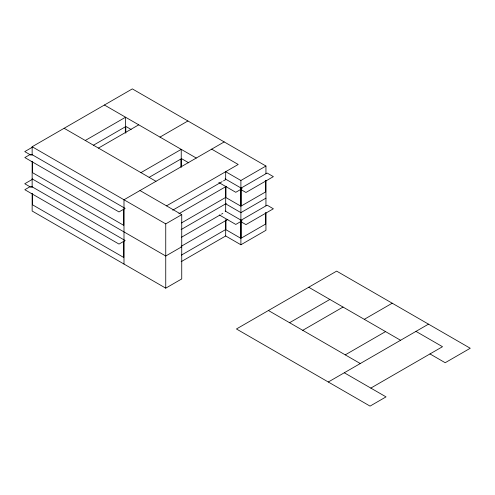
<?xml version="1.0" encoding="UTF-8"?>
<svg xmlns="http://www.w3.org/2000/svg" width="495" height="495" viewBox="0 0 495 495"><rect width="100%" height="100%" fill="white"/><g stroke="black" fill="none" stroke-linecap="round" stroke-linejoin="round"><path stroke-width="0.74" d="M32.144 155.158L32.144 146.743L132.344 88.89L265.945 166.023L265.945 173.677M32.676 147.027L24.75 151.606L30.962 155.189L32.286 154.428M30.362 154.372L24.824 157.565L119.004 211.94L125.155 208.389L31.649 154.397M85.27 140.481L125.563 117.222L125.563 132.524M32.676 179.171L24.75 183.744L30.962 187.333L32.286 186.572M93.468 145.202L125.328 126.807L125.328 132.722M30.362 186.51L24.824 189.709L119.004 244.078L125.155 240.527L31.649 186.541M98.443 148.092L138.736 124.827M159.99 137.096L187.914 120.972M140.945 172.631L181.238 149.366L181.238 166.97M149.15 177.346L181.003 158.957L181.003 167.087M224.198 141.923L123.991 199.77L123.991 264.052M166.524 205.858L238.206 164.47L211.674 149.15M172.706 210.183L222.168 181.622M223.505 180.854L225.51 179.697M178.881 213.747L226.339 186.343M32.144 146.743L165.745 223.876L181.739 214.644L181.739 278.926L165.745 288.158L32.144 211.025L32.144 193.421M225.683 179.357L225.683 171.703L240.898 180.489L265.945 166.023M240.384 188.484L267.133 173.04L273.37 176.641L245.953 192.468L240.341 189.226M181.43 222.967L225.448 197.554L225.448 186.751M181.127 229.569L226.258 203.513M181.399 237.303L220.164 214.923M221.5 214.149L222.837 213.376M181.09 246.392L227.879 219.378M181.739 246.782L165.745 256.014L32.144 178.881M265.945 198.167L240.898 212.627L225.683 203.841M240.384 220.621L267.133 205.178L273.37 208.785L245.953 224.612L240.341 221.37M181.43 255.104L225.448 229.692L225.448 220.436M181.145 261.694L225.683 235.985L240.898 244.771L265.945 230.305L265.945 212.708M289.569 322.715L329.862 299.45M302.748 330.32L343.035 307.061M364.289 319.331L392.219 303.206M345.25 354.859L385.543 331.601M328.296 382.004L428.497 324.151M370.823 388.092L442.511 346.704L415.973 331.384M104.42 105.014L196.268 158.041M225.132 178.856L242.098 188.651L235.781 192.301L218.815 182.506M131.144 129.492L125.798 126.404L125.798 133.223M188.756 162.824L181.473 158.623L181.473 166.92M225.132 211L242.098 220.789L235.781 224.439L219.464 215.022M64.127 128.273L155.981 181.306M429.982 353.937L445.197 362.724L470.25 348.257L336.65 271.124L236.443 328.977L370.05 406.11L386.038 396.879L344.291 372.772M308.719 287.249L400.573 340.275M139.986 190.538L181.739 214.644M268.426 310.507L360.28 363.54M265.945 180.564L265.945 205.821M265.71 180.52L265.71 191.874L241.133 206.062L241.133 189.684M265.71 212.658L265.71 224.012L241.133 238.206L241.133 221.828M240.898 180.489L240.898 188.143M240.898 189.672L240.898 220.281M240.898 221.81L240.898 244.771M240.663 189.48L240.663 206.062L225.918 197.554L225.918 186.244M240.663 221.618L240.663 238.206L225.918 229.692L225.918 219.891M225.683 186.244L225.683 211.495M225.683 219.916L225.683 235.985M165.745 223.876L165.745 288.158M123.756 209.193L123.756 225.349L32.379 172.588L32.379 161.822M123.756 241.337L123.756 257.487L32.379 204.732L32.379 193.96M32.144 161.283L32.144 187.302"/></g></svg>
